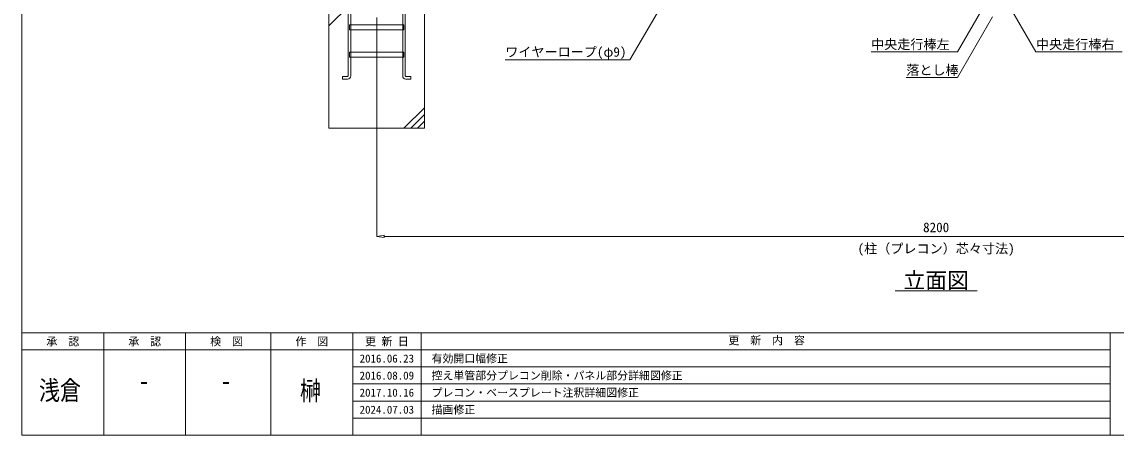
# Model space of a CAD drawing. Units: millimetres, scale not verified. Extents: x -10062 to 10062, y -16938 to 16938.
# Drawn here: x -10062 to -2044, y 3062 to 6091 of the extents above; entities that cross this region are included whole.
import ezdxf
from ezdxf.enums import TextEntityAlignment as Align

# ---------------------------------------------------------------- set-up
doc = ezdxf.new("R2010")
doc.units = ezdxf.units.MM
doc.header["$LTSCALE"] = 90
doc.linetypes.add('CHAIN2', pattern=[12, 9, -1, 1, -1])
doc.linetypes.add('DASHED1', pattern=[1.8, 1.2, -0.6])
for name, color, linetype, lineweight in [('0-9_基礎工事用PCA小', 134, 'Continuous', 18), ('0-B_図面枠', 134, 'Continuous', 18), ('0-C_寸法', 134, 'Continuous', 18), ('1-6_通芯', 134, 'CHAIN2', 18), ('1-B_文字', 134, 'Continuous', 18)]:
    doc.layers.add(name, color=color, linetype=linetype, lineweight=lineweight)
doc.styles.add('ＭＳ ゴシック', font='')
doc.styles.get('ＭＳ ゴシック').set_extended_font_data('MS Gothic')

msp = doc.modelspace()

# ---------------------------------------------------------------- linework, layer by layer
at = {"layer": '0-9_基礎工事用PCA小'}
for p, q in [((-7812.5, 6062.5), (-7662.5, 6212.5)), ((-7652.98, 6032.5), (-7652.98, 5870.5)), ((-7272.03, 6032.5), (-7272.03, 5870.5)), ((-7652.98, 5832.5), (-7652.98, 5695.5)), ((-7272.03, 5832.5), (-7272.03, 5695.5)), ((-7112.5, 5462.5), (-7262.5, 5312.5)), ((-7112.5, 5412.5), (-7212.5, 5312.5)), ((-7112.5, 5362.5), (-7162.5, 5312.5))]:
    msp.add_line(p, q, dxfattribs=at)
at = {"layer": '0-9_基礎工事用PCA小', "linetype": 'DASHED1'}
for p, q in [((-7652.98, 6070.5), (-7652.98, 6032.5)), ((-7272.03, 6070.5), (-7272.03, 6032.5)), ((-7652.98, 5870.5), (-7652.98, 5832.5)), ((-7272.03, 5870.5), (-7272.03, 5832.5))]:
    msp.add_line(p, q, dxfattribs=at)
at = {"layer": '0-9_基礎工事用PCA小'}
for points in [[(-7672.02, 5695.55), (-7672.02, 6272.5), (-7652.98, 6272.5), (-7652.98, 6070.5)], [(-7252.97, 5695.55), (-7252.97, 6272.5), (-7272.03, 6272.5), (-7272.03, 6070.5)], [(-7675.97, 5672.5), (-7712.97, 5672.5), (-7712.97, 5691.55), (-7676.03, 5691.55)], [(-7249.02, 5672.5), (-7212.02, 5672.5), (-7212.02, 5691.55), (-7248.98, 5691.55)]]:
    msp.add_lwpolyline(points, dxfattribs=at)
for points in [[(-7812.5, 5312.5), (-7112.5, 5312.5), (-7112.5, 6212.5), (-7812.5, 6212.5)], [(-7662.5, 6070.5), (-7262.5, 6070.5), (-7262.5, 6032.5), (-7662.5, 6032.5)], [(-7662.5, 5870.5), (-7262.5, 5870.5), (-7262.5, 5832.5), (-7662.5, 5832.5)]]:
    msp.add_lwpolyline(points, close=True, dxfattribs=at)
for centre, radius, start, end in [((-7676.03, 5695.55), 4, 270, 360), ((-7675.97, 5695.5), 23, 270, 360), ((-7249.02, 5695.5), 23, 180, 270), ((-7248.98, 5695.55), 4, 180, 270)]:
    msp.add_arc(centre, radius, start, end, dxfattribs=at)
at = {"layer": '0-B_図面枠'}
for p, q in [((-10062.5, 3812.5), (10062.5, 3812.5)), ((-9462.5, 3812.5), (-9462.5, 3062.5)), ((-8862.5, 3812.5), (-8862.5, 3062.5)), ((-8237.5, 3812.5), (-8237.5, 3062.5)), ((-7637.5, 3812.5), (-7637.5, 3062.5)), ((-7137.5, 3812.5), (-7137.5, 3062.5)), ((-2087.5, 3812.5), (-2087.5, 3062.5)), ((-10062.5, 3687.5), (-2087.5, 3687.5)), ((-7637.5, 3562.5), (-2087.5, 3562.5)), ((-7637.5, 3437.5), (-2087.5, 3437.5)), ((-7637.5, 3312.5), (-2087.5, 3312.5)), ((-7637.5, 3187.5), (-2087.5, 3187.5))]:
    msp.add_line(p, q, dxfattribs=at)
msp.add_lwpolyline([(-10062.5, 16937.5), (10062.5, 16937.5), (10062.5, 3062.5), (-10062.5, 3062.5)], close=True, dxfattribs=at)
at = {"layer": '0-C_寸法'}
for p, q in [((-7462.5, 5311.5), (-7462.5, 4518.05)), ((-7407.5, 4528.21), (-7462.5, 4519.04)), ((-7462.5, 4519.04), (-7407.5, 4509.87)), ((-7407.5, 4528.21), (-7407.5, 4509.87)), ((682.5, 4519.04), (-7407.5, 4519.04))]:
    msp.add_line(p, q, dxfattribs=at)
at = {"layer": '1-6_通芯'}
msp.add_line((-7462.5, 5312.5), (-7462.5, 7224.5), dxfattribs=at)
at = {"layer": '1-B_文字'}
for p, q in [((-3839.8, 5872.32), (-3207.07, 5872.32)), ((-2632.17, 5872.32), (-1999.07, 5872.32)), ((-6520.64, 5812.5), (-5607.2, 5812.5)), ((-3581.98, 5684.26), (-3207.03, 5684.26)), ((-3662.5, 4119.04), (-3062.5, 4119.04))]:
    msp.add_line(p, q, dxfattribs=at)
for points in [[(-5349.58, 6257.5), (-5606.5, 5812.5), (-5606.86, 5812.5)], [(-2949.55, 6317.32), (-3206.47, 5872.32), (-3206.84, 5872.32)], [(-2889.45, 6317.32), (-2632.53, 5872.32), (-2632.17, 5872.32)], [(-2949.55, 6129.26), (-3206.47, 5684.26), (-3206.84, 5684.26)]]:
    msp.add_lwpolyline(points, dxfattribs=at)

# ---------------------------------------------------------------- texts
at = {"layer": '0-B_図面枠', "style": 'ＭＳ ゴシック'}
for s, p in [('承\u3000認', (-9882.5, 3702)), ('承\u3000認', (-9282.5, 3702)), ('検\u3000図', (-8682.5, 3702)), ('作\u3000図', (-8057.5, 3702)), ('更 新 日', (-7547.5, 3702)), ('更\u3000新\u3000内\u3000容', (-4884.88, 3709.68)), ('2016.06.23', (-7587.5, 3577)), ('有効開口幅修正', (-7060.3, 3577)), ('控え単管部分プレコン削除・パネル部分詳細図修正', (-7060.3, 3452)), ('2016.08.09', (-7587.5, 3452)), ('2017.10.16', (-7587.5, 3327)), ('プレコン・ベースプレート注釈詳細図修正', (-7060.3, 3327)), ('2024.07.03', (-7587.5, 3202)), ('描画修正', (-7060.3, 3202))]:
    msp.add_text(s, height=58.65, dxfattribs=at).set_placement(p, align=Align.BOTTOM_LEFT)
at = {"layer": '0-B_図面枠', "style": 'ＭＳ ゴシック', "width": 0.8}
for s, p in [('浅倉', (-9937.04, 3277.82)), ('-', (-9206.14, 3348.98)), ('-', (-8606.13, 3348.98)), ('榊', (-8024.77, 3276.12))]:
    msp.add_text(s, height=140.8, dxfattribs=at).set_placement(p, align=Align.BOTTOM_LEFT)
at = {"layer": '0-C_寸法', "style": 'ＭＳ ゴシック'}
for s, p in [('8200', (-3458.5, 4528.94)), ('(柱（プレコン）芯々寸法)', (-3938.5, 4373.44))]:
    msp.add_text(s, height=70.38, dxfattribs=at).set_placement(p, align=Align.BOTTOM_LEFT)
at = {"layer": '1-B_文字', "style": 'ＭＳ ゴシック'}
for s, height, p in [('中央走行棒左', 70.38, (-3839.8, 5870.36)), ('中央走行棒右', 70.38, (-2631.17, 5870.36)), ('ワイヤーロープ(φ9)', 70.38, (-6520.64, 5814.8)), ('落とし棒', 70.38, (-3581.98, 5682.29)), ('立面図', 117.3, (-3602.5, 4103.04))]:
    msp.add_text(s, height=height, dxfattribs=at).set_placement(p, align=Align.BOTTOM_LEFT)

doc.saveas('drawing.dxf')
